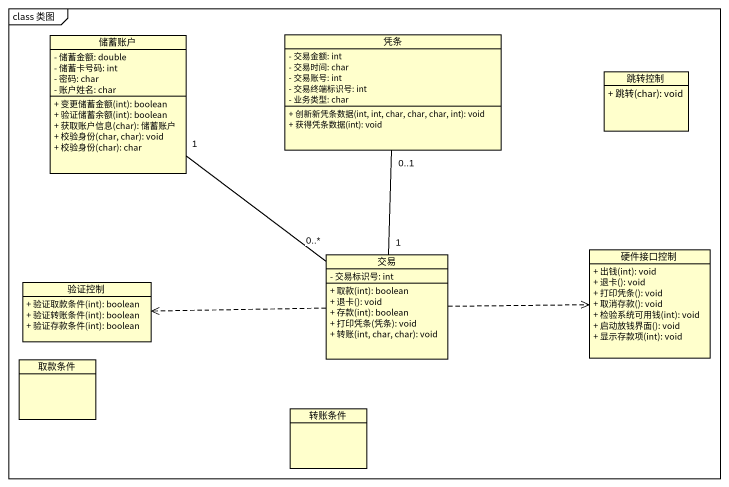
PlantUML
@startuml
mainframe class 类图
hide circle
hide empty members
skinparam classAttributeIconSize 0
class 储蓄账户 {
  - 储蓄金额: double
  - 储蓄卡号码: int
  - 密码: char
  - 账户姓名: char
  + 变更储蓄金额(int): boolean
  + 验证储蓄余额(int): boolean
  + 获取账户信息(char): 储蓄账户
  + 校验身份(char, char): void
  + 校验身份(char): char
}
class 凭条 {
  - 交易金额: int
  - 交易时间: char
  - 交易账号: int
  - 交易终端标识号: int
  - 业务类型: char
  + 创新新凭条数据(int, int, char, char, char, int): void
  + 获得凭条数据(int): void
}
class 跳转控制 {
  + 跳转(char): void
}
class 硬件接口控制 {
  + 出钱(int): void
  + 退卡(): void
  + 打印凭条(): void
  + 取消存款(): void
  + 检验系统可用钱(int): void
  + 启动放钱界面(): void
  + 显示存款项(int): void
}
class 验证控制 {
  + 验证取款条件(int): boolean
  + 验证转账条件(int): boolean
  + 验证存款条件(int): boolean
}
class 交易 {
  - 交易标识号: int
  + 取款(int): boolean
  + 退卡(): void
  + 存款(int): boolean
  + 打印凭条(凭条): void
  + 转账(int, char, char): void
}
class 取款条件
class 转账条件
交易 "0..*" -up- "1" 储蓄账户
交易 "1" -up- "0..1" 凭条
交易 .right.> 硬件接口控制
交易 .left.> 验证控制
@enduml
